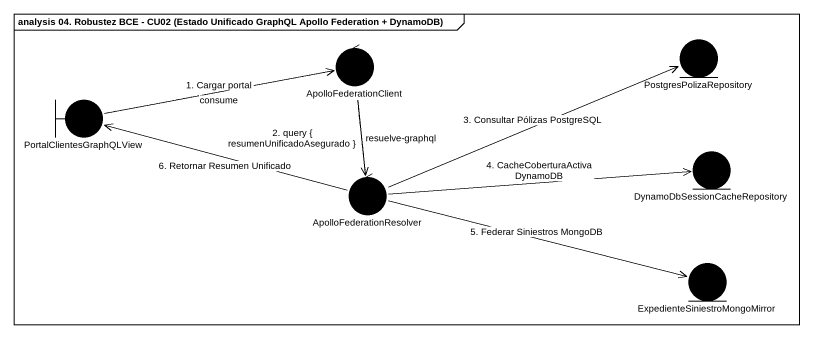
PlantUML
@startuml
mainframe analysis 04. Robustez BCE - CU02 (Estado Unificado GraphQL Apollo Federation + DynamoDB)
entity PostgresPolizaRepository #000000
control ApolloFederationClient #000000
boundary PortalClientesGraphQLView #000000
entity "DynamoDbSessionCacheRepository" as DynamoDbSessionCacheReposito #000000
control ApolloFederationResolver #000000
entity "ExpedienteSiniestroMongoMirror" as ExpedienteSiniestroMongoMirr #000000
ApolloFederationClient ..> ApolloFederationResolver : resuelve-graphql
ApolloFederationClient --> ApolloFederationResolver : 2. query { resumenUnificadoAsegurado }
PortalClientesGraphQLView .right.> ApolloFederationClient : consume
PortalClientesGraphQLView -right-> ApolloFederationClient : 1. Cargar portal
ApolloFederationResolver -right-> PostgresPolizaRepository : 3. Consultar Pólizas PostgreSQL
ApolloFederationResolver -left-> PortalClientesGraphQLView : 6. Retornar Resumen Unificado
ApolloFederationResolver -right-> DynamoDbSessionCacheReposito : 4. CacheCoberturaActiva DynamoDB
ApolloFederationResolver -right-> ExpedienteSiniestroMongoMirr : 5. Federar Siniestros MongoDB
@enduml
